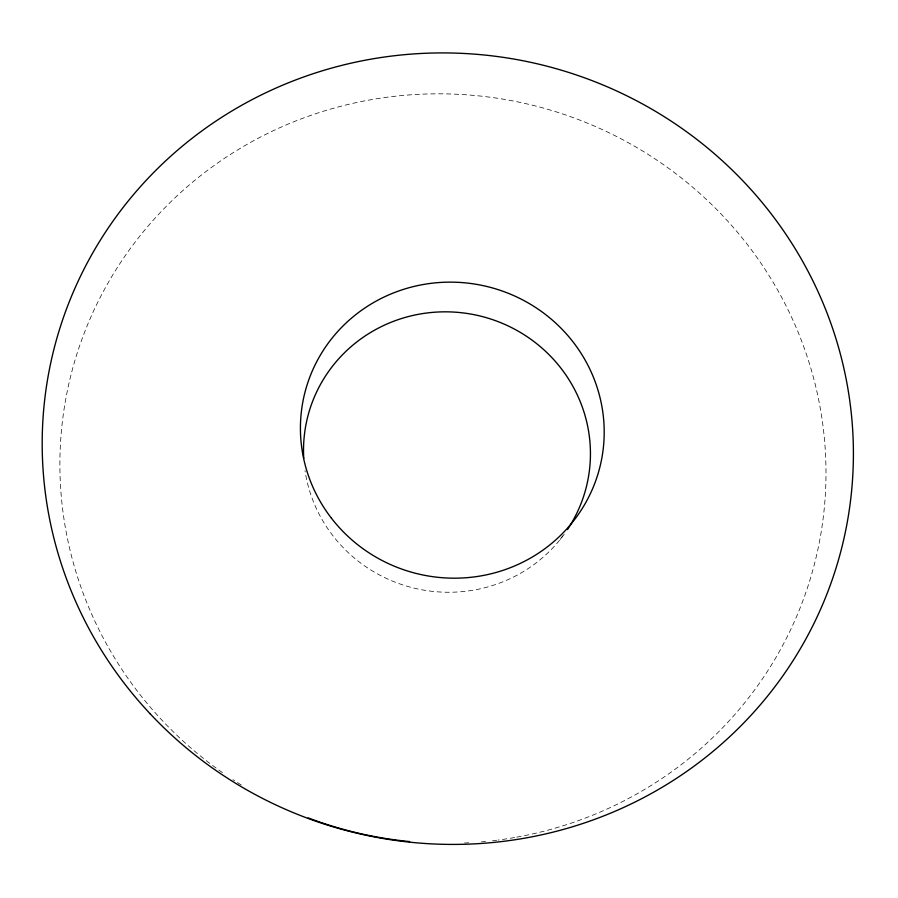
<?xml version="1.0" encoding="UTF-8"?>
<svg xmlns="http://www.w3.org/2000/svg" width="898" height="898" viewBox="0 0 898 898"><rect width="100%" height="100%" fill="white"/><g stroke="black" fill="none" stroke-linecap="round" stroke-linejoin="round"><path stroke-width="0.67" stroke-dasharray="4.49 3.37" d="M560.139 539.53L564.191 533.85M222.513 772.639A383.581 374.253 13.7 0 1 195.45 179.813A383.581 374.253 13.7 0 1 788.321 310.36A383.581 374.253 13.7 0 1 516.036 837.273M514.677 837.52A383.581 374.253 13.7 0 1 498.166 840.045M496.774 840.225A383.581 374.253 13.7 0 1 492.609 840.741M485.616 841.493A383.581 374.253 13.7 0 1 481.418 841.886M468.745 842.784A383.581 374.253 13.7 0 1 464.502 842.998M241.259 784.964A383.581 374.253 13.7 0 1 232.941 779.689M564.292 534.108A143.669 140.009 13.7 0 1 413.686 588.033A143.669 140.009 13.7 0 1 305.017 470.642"/><path stroke-width="1.35" d="M303.749 458.451A143.669 140.009 13.7 0 1 483.618 316.915A143.669 140.009 13.7 0 1 567.435 529.596M409.623 841.561A383.581 374.253 13.7 0 1 308.182 817.898M150.292 713.944A406.222 395.12 13.7 0 0 835.308 570.376A406.222 395.12 13.7 0 0 357.797 61.693A406.222 395.12 13.7 0 0 150.292 713.944M331.441 518.213A152.121 147.766 13.7 0 0 592.399 489.174A152.121 147.766 13.7 0 0 433.083 283.094A152.121 147.766 13.7 0 0 331.441 518.213"/></g></svg>
